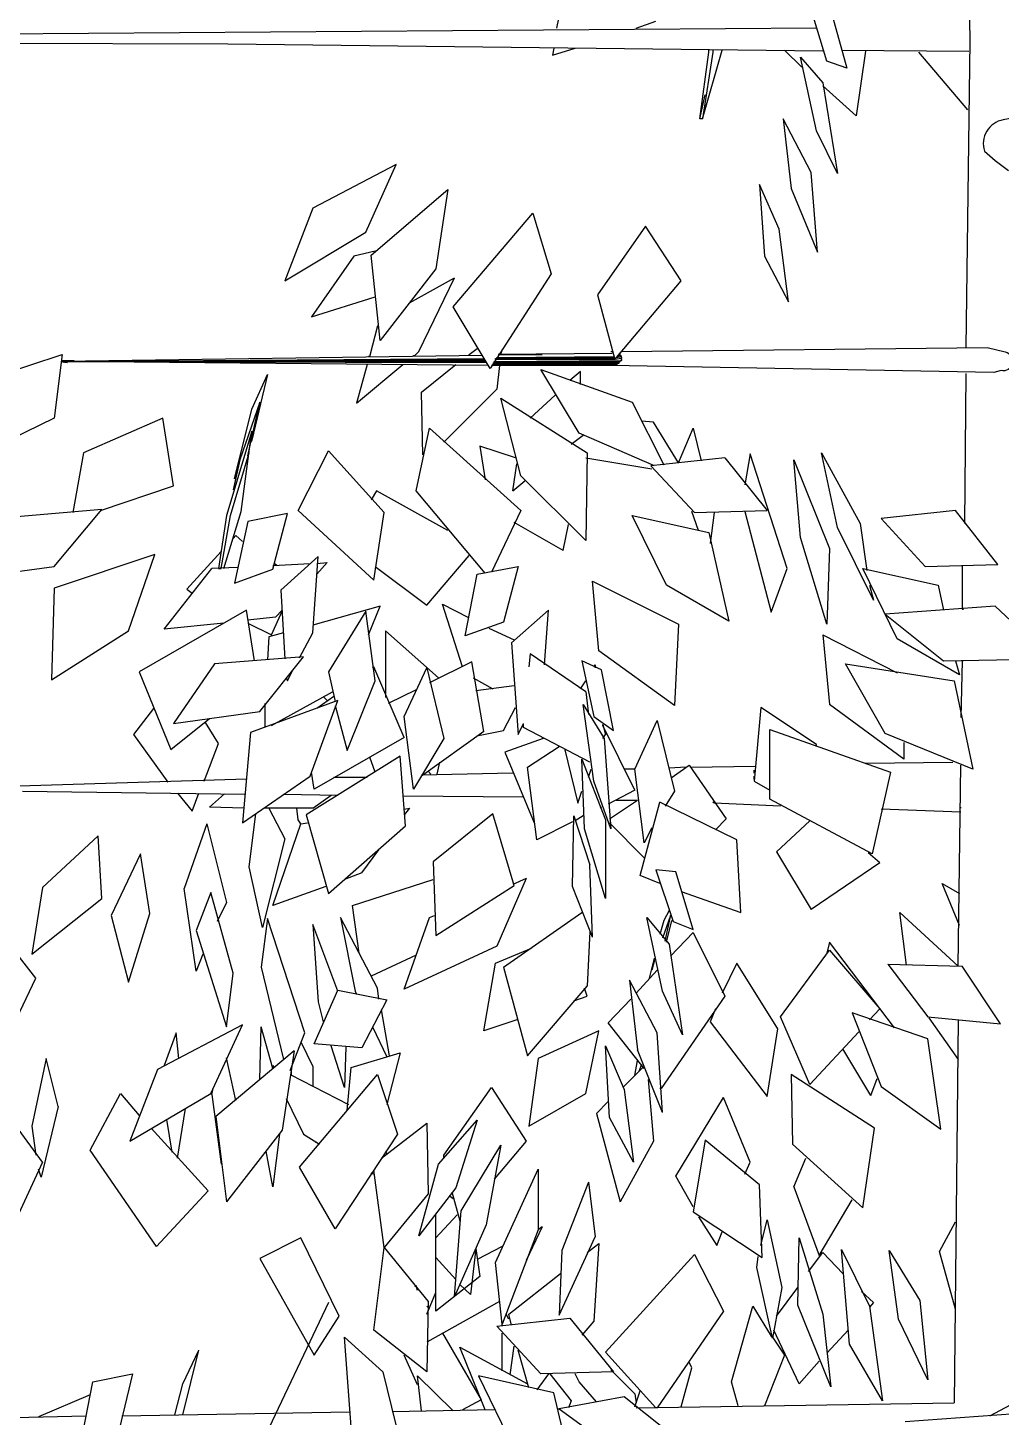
# Model space of a CAD drawing. Header units: millimetres. Extents: x 563079 to 571925, y 2063830 to 2067381.
# Drawn here: x 570924.218 to 570927.712, y 2066943.923 to 2066948.908 of the extents above; entities that cross this region are included whole.
import ezdxf

# ---------------------------------------------------------------- set-up
doc = ezdxf.new("R2010")
doc.units = ezdxf.units.MM
doc.header["$MEASUREMENT"] = 0
doc.linetypes.add('ACAD_ISO10W100', pattern=[18.5, 12, -3, 0.5, -3])
doc.layers.add('moi', color=7, linetype='Continuous')
doc.layers.add('SO', color=48, linetype='Continuous')

# ---------------------------------------------------------------- blocks, each defined once
blk = doc.blocks.new('fsdfasdfsdf')
at = {"color": 99, "linetype": 'ByBlock'}
for p, q in [((593183.78, 2069298.92), (593183.18, 2069339.06)), ((593001.82, 2069322.56), (592998.25, 2069304.72)), ((593119.55, 2069290), (593112.42, 2069313.19)), ((593121.34, 2069312.75), (593128.47, 2069286.88)), ((593033.93, 2069304.72), (593042.85, 2069307.84)), ((593114.8, 2069304.72), (592364.36, 2069299.37)), ((592850.78, 2069297.59), (592364.36, 2069299.37)), ((593117.77, 2069294.46), (592850.78, 2069297.59)), ((592997.06, 2069295.8), (592996.46, 2069292.68)), ((592996.46, 2069292.68), (593006.57, 2069295.8)), ((593062.47, 2069264.14), (593066.63, 2069294.02)), ((593063.66, 2069264.14), (593072.58, 2069294.91)), ((593068.42, 2069294.02), (593063.66, 2069264.14)), ((593066.63, 2069294.02), (593066.63, 2069295.36)), ((593068.42, 2069294.91), (593068.42, 2069294.02)), ((593100.53, 2069294.91), (593108.26, 2069287.33)), ((593126.1, 2069294.91), (593183.18, 2069294.46)), ((593136.8, 2069294.46), (593132.64, 2069265.47)), ((593160.58, 2069294.02), (593182.59, 2069268.15)), ((593181.99, 2069161.56), (593183.78, 2069298.92)), ((593107.66, 2069291.79), (593117.77, 2069280.19)), ((593114.8, 2069258.79), (593107.66, 2069291.79)), ((593128.47, 2069286.88), (593119.55, 2069290)), ((593062.47, 2069264.14), (593064.85, 2069274.84)), ((593117.77, 2069280.19), (593124.31, 2069239.61)), ((593132.64, 2069265.47), (593117.77, 2069278.85)), ((593063.66, 2069264.14), (593062.47, 2069264.14)), ((593099.93, 2069264.14), (593103.5, 2069232.92)), ((593112.42, 2069240.05), (593099.93, 2069264.14)), ((593124.31, 2069239.61), (593114.8, 2069258.79)), ((592926.3, 2069243.62), (592888.83, 2069224)), ((592912.62, 2069213.3), (592926.3, 2069243.62)), ((593115.39, 2069204.38), (593112.42, 2069240.05)), ((592915, 2069203.04), (592949.49, 2069232.47)), ((592949.49, 2069232.47), (592944.14, 2069196.79)), ((593089.23, 2069234.7), (593091.61, 2069202.59)), ((593098.15, 2069214.63), (593089.23, 2069234.7)), ((593103.5, 2069232.92), (593115.39, 2069204.38)), ((592888.83, 2069224), (592876.35, 2069191.44)), ((592951.87, 2069179.85), (592987.54, 2069221.77)), ((592987.54, 2069221.77), (592995.87, 2069194.56)), ((592876.35, 2069191.44), (592912.62, 2069213.3)), ((593038.09, 2069215.97), (593016.68, 2069185.2)), ((593054.14, 2069191.44), (593038.09, 2069215.97)), ((593102.31, 2069182.08), (593098.15, 2069214.63)), ((592907.27, 2069202.59), (592888.24, 2069175.39)), ((592916.78, 2069204.82), (592907.27, 2069202.59)), ((592919.16, 2069164.68), (592915, 2069203.04)), ((593091.61, 2069202.59), (593102.31, 2069182.08)), ((592944.14, 2069196.79), (592919.16, 2069164.68)), ((592995.87, 2069194.56), (592968.52, 2069152.2)), ((592932.24, 2069181.63), (592952.46, 2069192.78)), ((592936.41, 2069159.78), (592952.46, 2069192.78)), ((593024.41, 2069156.21), (593054.14, 2069191.44)), ((592888.24, 2069175.39), (592916.78, 2069184.31)), ((593016.68, 2069185.2), (593024.41, 2069156.21)), ((592968.52, 2069152.2), (592951.87, 2069179.85)), ((592917.97, 2069171.37), (592914.4, 2069157.99)), ((592721.74, 2069140.6), (592776.45, 2069158.44)), ((592776.45, 2069158.44), (592772.88, 2069129.9)), ((592964.95, 2069157.99), (592776.45, 2069155.32)), ((592777.04, 2069155.32), (592965.54, 2069156.66)), ((592914.4, 2069157.55), (592913.81, 2069157.55)), ((592914.4, 2069157.99), (592914.4, 2069157.55)), ((592934.03, 2069157.55), (592934.03, 2069157.99)), ((592934.03, 2069157.99), (592934.62, 2069157.99)), ((592934.62, 2069157.99), (592936.41, 2069159.78)), ((592959, 2069158.44), (592962.57, 2069161.12)), ((592959, 2069157.99), (592959, 2069158.44)), ((592959, 2069157.99), (592959, 2069157.99)), ((592965.54, 2069156.66), (592965.54, 2069156.21)), ((592970.89, 2069156.21), (592970.89, 2069156.66)), ((592970.89, 2069156.66), (593023.82, 2069156.66)), ((592971.49, 2069157.1), (593023.82, 2069157.55)), ((593023.82, 2069157.1), (592971.49, 2069156.66)), ((592971.49, 2069156.66), (592971.49, 2069157.1)), ((593023.22, 2069158.89), (592972.08, 2069158.44)), ((592972.08, 2069158.44), (592991.71, 2069158.44)), ((592973.87, 2069160.67), (592973.27, 2069158.89)), ((592973.27, 2069158.89), (592973.27, 2069158.44)), ((592973.27, 2069158.44), (592973.27, 2069158.44)), ((593020.84, 2069158.89), (593020.84, 2069158.89)), ((593022.63, 2069159.78), (593023.22, 2069159.78)), ((593023.22, 2069159.78), (593023.22, 2069159.78)), ((593023.82, 2069156.66), (593023.82, 2069157.1)), ((593027.39, 2069156.66), (593024.41, 2069156.21)), ((593025.01, 2069157.1), (593027.39, 2069157.55)), ((593026.79, 2069157.99), (593025.6, 2069157.55)), ((593026.2, 2069158.44), (593026.2, 2069157.99)), ((593026.2, 2069157.99), (593026.79, 2069157.99)), ((593026.79, 2069157.99), (593026.79, 2069159.33)), ((593027.39, 2069157.55), (593026.79, 2069157.99)), ((593027.39, 2069159.78), (593191.51, 2069161.56)), ((593027.39, 2069155.76), (593027.39, 2069157.55)), ((593027.39, 2069157.1), (593027.39, 2069156.66)), ((593027.39, 2069155.76), (593027.39, 2069156.66)), ((592776.45, 2069155.32), (592776.45, 2069155.76)), ((592776.45, 2069155.76), (592781.8, 2069155.76)), ((592776.45, 2069155.32), (592966.14, 2069155.32)), ((592777.04, 2069154.87), (592776.45, 2069155.32)), ((592776.45, 2069155.32), (592778.83, 2069154.87)), ((592777.64, 2069154.87), (592776.45, 2069155.32)), ((592965.54, 2069156.21), (592777.04, 2069155.32)), ((592966.14, 2069155.76), (592777.04, 2069155.32)), ((592777.04, 2069155.32), (592966.73, 2069154.87)), ((592967.33, 2069153.53), (592777.04, 2069155.32)), ((592777.04, 2069155.32), (592777.04, 2069154.87)), ((592778.83, 2069154.87), (592777.64, 2069154.87)), ((592913.21, 2069153.98), (592908.46, 2069136.59)), ((592908.46, 2069136.59), (592929.27, 2069153.98)), ((592937.6, 2069141.49), (592953.06, 2069153.98)), ((592966.14, 2069155.32), (592966.14, 2069155.76)), ((592969.11, 2069153.53), (592969.71, 2069153.98)), ((593023.82, 2069153.53), (592969.11, 2069153.53)), ((593026.2, 2069154.43), (592969.71, 2069154.43)), ((592969.71, 2069153.98), (593025.6, 2069153.98)), ((592970.3, 2069155.32), (593027.39, 2069155.76)), ((592970.3, 2069154.87), (592970.3, 2069155.32)), ((592970.3, 2069155.32), (593026.79, 2069155.32)), ((593026.2, 2069154.87), (592970.3, 2069154.87)), ((593023.82, 2069156.21), (592970.89, 2069156.21)), ((592972.68, 2069153.53), (592971.49, 2069142.83)), ((592991.11, 2069151.75), (593032.14, 2069137.03)), ((593008.36, 2069123.21), (592991.11, 2069151.75)), ((593008.95, 2069150.86), (593004.19, 2069146.84)), ((593008.95, 2069145.06), (593008.95, 2069150.86)), ((593194.48, 2069150.41), (593022.63, 2069153.53)), ((593024.41, 2069156.21), (593023.82, 2069156.21)), ((593027.39, 2069155.76), (593023.82, 2069153.53)), ((593026.2, 2069154.43), (593026.2, 2069154.87)), ((593026.2, 2069154.87), (593026.2, 2069154.43)), ((593027.39, 2069156.21), (593027.39, 2069155.76)), ((592861.48, 2069133.91), (592868.62, 2069149.52)), ((592868.62, 2069149.52), (592861.48, 2069120.09)), ((593181.4, 2069082.62), (593181.99, 2069149.97)), ((592938.19, 2069113.4), (592937.6, 2069141.49)), ((592971.49, 2069142.83), (592947.7, 2069119.19)), ((592973.27, 2069138.82), (593011.92, 2069114.29)), ((592982.19, 2069104.03), (592973.27, 2069138.82)), ((592997.65, 2069140.15), (592986.36, 2069129.9)), ((592853.75, 2069102.69), (592861.48, 2069133.91)), ((592865.05, 2069137.03), (592856.13, 2069111.17)), ((592859.7, 2069112.95), (592865.05, 2069137.03)), ((593032.14, 2069137.03), (593046.41, 2069108.94)), ((592772.88, 2069129.9), (592725.9, 2069107.15)), ((592821.64, 2069129.9), (592785.96, 2069114.29)), ((592826.4, 2069099.57), (592821.64, 2069129.9)), ((592935.22, 2069097.34), (592941.16, 2069125.44)), ((592941.16, 2069125.44), (592982.19, 2069088.42)), ((593041.66, 2069128.11), (593036.31, 2069128.56)), ((593052.96, 2069109.83), (593041.66, 2069128.11)), ((593052.96, 2069109.83), (593059.5, 2069125.44)), ((593059.5, 2069125.44), (593063.06, 2069110.72)), ((592861.48, 2069124.1), (592850.18, 2069086.19)), ((592856.72, 2069087.97), (592861.48, 2069124.1)), ((592861.48, 2069120.09), (592860.89, 2069119.19)), ((593004.79, 2069118.3), (593010.14, 2069122.32)), ((593042.25, 2069108.49), (593008.36, 2069123.21)), ((592785.96, 2069114.29), (592781.2, 2069087.53)), ((592851.97, 2069086.19), (592860.29, 2069114.29)), ((592882.29, 2069088.42), (592895.97, 2069115.18)), ((592895.97, 2069115.18), (592920.95, 2069087.53)), ((592979.81, 2069112.06), (592963.76, 2069117.41)), ((592963.76, 2069117.41), (592966.14, 2069102.25)), ((593011.92, 2069114.29), (593011.33, 2069075.04)), ((593085.07, 2069113.84), (593082.69, 2069100.02)), ((593101.72, 2069062.55), (593085.07, 2069113.84)), ((593124.31, 2069080.84), (593117.18, 2069114.29)), ((593117.18, 2069114.29), (593134.42, 2069082.62)), ((592856.13, 2069111.17), (592853.16, 2069097.79)), ((592978.63, 2069097.34), (592980.41, 2069109.38)), ((593011.33, 2069112.06), (593041.06, 2069107.15)), ((593073.77, 2069112.06), (593040.47, 2069108.49)), ((593060.09, 2069087.53), (593040.47, 2069108.49)), ((593073.77, 2069112.06), (593092.8, 2069088.42)), ((593107.66, 2069076.38), (593104.69, 2069111.17)), ((593104.69, 2069111.17), (593120.74, 2069071.47)), ((592853.75, 2069102.69), (592854.94, 2069105.81)), ((592978.63, 2069097.34), (592983.98, 2069101.8)), ((593011.33, 2069075.04), (592982.19, 2069104.03)), ((592793.69, 2069088.42), (592826.4, 2069099.57)), ((592917.38, 2069097.34), (592915, 2069093.33)), ((592949.49, 2069079.5), (592917.38, 2069097.34)), ((592966.14, 2069060.32), (592935.22, 2069097.34)), ((592794.29, 2069088.87), (592746.72, 2069084.85)), ((592772.88, 2069063.45), (592794.29, 2069088.87)), ((592848.99, 2069062.55), (592856.72, 2069087.97)), ((592916.19, 2069057.2), (592882.29, 2069088.42)), ((592982.19, 2069088.42), (592969.11, 2069060.77)), ((593061.87, 2069079.5), (593058.9, 2069087.97)), ((593060.09, 2069087.53), (593092.8, 2069088.42)), ((593082.69, 2069087.97), (593094.58, 2069042.93)), ((593177.23, 2069088.42), (593143.93, 2069084.85)), ((593196.26, 2069064.34), (593177.23, 2069088.42)), ((592850.18, 2069086.19), (592846.62, 2069062.55)), ((592847.8, 2069062.55), (592851.97, 2069086.19)), ((592859.7, 2069083.52), (592853.75, 2069055.86)), ((592877.54, 2069087.08), (592859.7, 2069083.52)), ((592871, 2069062.11), (592877.54, 2069087.08)), ((592916.19, 2069057.2), (592920.95, 2069087.53)), ((593001.22, 2069070.58), (592979.22, 2069083.07)), ((593001.22, 2069070.58), (593003.6, 2069082.18)), ((593047.6, 2069054.97), (593032.14, 2069086.19)), ((593032.14, 2069086.19), (593066.63, 2069078.61)), ((593069.01, 2069087.53), (593067.23, 2069073.7)), ((593134.42, 2069082.62), (593137.39, 2069061.66)), ((593163.56, 2069063.45), (593143.93, 2069084.85)), ((592854.35, 2069077.27), (592853.16, 2069075.93)), ((592857.32, 2069074.6), (592854.35, 2069077.27)), ((593066.63, 2069078.61), (593075.55, 2069038.92)), ((593119.55, 2069037.58), (593107.66, 2069076.38)), ((593140.37, 2069048.28), (593124.31, 2069080.84)), ((592847.8, 2069070.14), (592832.34, 2069053.19)), ((593120.74, 2069071.47), (593119.55, 2069037.58)), ((592727.09, 2069057.2), (592772.88, 2069063.45)), ((592818.07, 2069068.8), (592772.88, 2069053.63)), ((592806.18, 2069034.46), (592818.07, 2069068.8)), ((592854.94, 2069063), (592843.64, 2069062.55)), ((592871, 2069063.89), (592887.65, 2069064.78)), ((592872.78, 2069063.89), (592871.59, 2069064.78)), ((592891.21, 2069067.91), (592874.56, 2069052.74)), ((592888.83, 2069033.57), (592891.21, 2069067.91)), ((592890.62, 2069064.78), (592895.38, 2069065.23)), ((592895.38, 2069065.23), (592890.62, 2069059.88)), ((592916.78, 2069063.45), (592939.97, 2069046.05)), ((592939.97, 2069046.05), (592959, 2069068.35)), ((592962.57, 2069059.88), (592981, 2069063.45)), ((592981, 2069063.45), (592974.46, 2069038.47)), ((593163.56, 2069063.45), (593196.26, 2069064.34)), ((593180.21, 2069063.89), (593180.21, 2069044.27)), ((592822.24, 2069035.35), (592843.64, 2069062.55)), ((592846.62, 2069062.55), (592847.8, 2069062.55)), ((592853.75, 2069055.86), (592871, 2069062.11)), ((592957.22, 2069032.23), (592962.57, 2069059.88)), ((593014.3, 2069056.76), (593052.96, 2069037.58)), ((593017.28, 2069025.54), (593014.3, 2069056.76)), ((593094.58, 2069042.93), (593101.72, 2069062.55)), ((593135.61, 2069062.55), (593169.5, 2069054.97)), ((593151.07, 2069030.89), (593135.61, 2069062.55)), ((592772.88, 2069053.63), (592771.69, 2069012.6)), ((592832.34, 2069053.19), (592834.72, 2069051.4)), ((592874.56, 2069052.74), (592876.35, 2069021.97)), ((593075.55, 2069038.92), (593047.6, 2069054.97)), ((593138.58, 2069054.97), (593140.37, 2069048.28)), ((593169.5, 2069054.97), (593171.88, 2069043.82)), ((592919.16, 2069045.61), (592888.83, 2069037.13)), ((592913.81, 2069032.67), (592919.16, 2069045.61)), ((592956.03, 2069018.4), (592947.11, 2069046.5)), ((592947.11, 2069046.5), (592958.41, 2069040.7)), ((593195.07, 2069045.61), (593145.72, 2069042.04)), ((593180.21, 2069044.27), (593180.8, 2069044.27)), ((593220.05, 2069021.97), (593195.07, 2069045.61)), ((592859.1, 2069043.82), (592810.94, 2069016.17)), ((592848.99, 2069038.03), (592822.24, 2069035.35)), ((592862.67, 2069021.08), (592859.1, 2069043.82)), ((592872.18, 2069040.7), (592859.7, 2069039.36)), ((592859.7, 2069038.03), (592870.4, 2069032.67)), ((592870.4, 2069032.67), (592875.16, 2069043.38)), ((592872.18, 2069040.7), (592875.16, 2069043.82)), ((592912.62, 2069043.38), (592895.97, 2069016.17)), ((592916.78, 2069012.16), (592912.62, 2069043.38)), ((592974.46, 2069038.47), (592957.22, 2069032.23)), ((592994.68, 2069043.82), (592978.03, 2069029.11)), ((592992.9, 2069019.29), (592994.68, 2069043.82)), ((593145.72, 2069042.04), (593171.88, 2069021.08)), ((592771.69, 2069012.6), (592806.18, 2069034.46)), ((592869.21, 2069031.78), (592868.62, 2069021.52)), ((592875.75, 2069033.57), (592869.21, 2069031.78)), ((592882.89, 2069022.42), (592888.83, 2069033.57)), ((592945.33, 2069013.5), (592921.54, 2069034.46)), ((592921.54, 2069034.46), (592921.54, 2069004.58)), ((592967.92, 2069035.8), (592979.22, 2069030.44)), ((593052.96, 2069037.58), (593051.17, 2069001.01)), ((593117.77, 2069032.67), (593151.07, 2069015.73)), ((593117.77, 2069032.67), (593120.74, 2069001.45)), ((592978.03, 2069029.11), (592981, 2068988.08)), ((593051.17, 2069001.01), (593017.28, 2069025.54)), ((593179.02, 2069014.83), (593151.07, 2069030.89)), ((592844.83, 2069019.74), (592826.4, 2068992.98)), ((592884.67, 2069022.86), (592844.83, 2069019.74)), ((592865.05, 2068998.33), (592884.67, 2069022.86)), ((592960.19, 2069020.63), (592941.16, 2069011.27)), ((592965.54, 2068989.41), (592960.19, 2069020.63)), ((592986.36, 2069024.2), (592985.76, 2069018.4)), ((593011.33, 2069007.25), (592986.36, 2069024.2)), ((593018.47, 2069017.06), (593009.55, 2069021.08)), ((593009.55, 2069021.08), (593014.9, 2068996.1)), ((593014.9, 2069018.4), (593015.49, 2069019.29)), ((593015.49, 2069019.29), (593015.49, 2069017.96)), ((593145.72, 2068988.52), (593127.88, 2069019.74)), ((593127.88, 2069019.74), (593176.64, 2069012.16)), ((593171.88, 2069021.08), (593220.05, 2069021.97)), ((593177.23, 2069021.08), (593179.02, 2069014.83)), ((593180.21, 2069021.08), (593179.61, 2068995.66)), ((593180.8, 2069021.08), (593180.21, 2069021.08)), ((592810.94, 2069016.17), (592825.21, 2068981.39)), ((592876.94, 2069013.5), (592877.54, 2069012.16)), ((592877.54, 2069012.16), (592879.92, 2069017.06)), ((592895.97, 2069016.17), (592898.94, 2069002.79)), ((592916.19, 2069018.4), (592915.59, 2069017.96)), ((592929.86, 2068986.74), (592916.19, 2069018.4)), ((592929.86, 2068996.1), (592939.97, 2069017.96)), ((592939.97, 2069017.96), (592947.7, 2068986.29)), ((592960.79, 2069013.5), (592969.71, 2069008.59)), ((593023.82, 2068989.86), (593018.47, 2069017.06)), ((592870.4, 2068992.09), (592897.75, 2069007.25)), ((592904.3, 2068980.94), (592916.78, 2069012.16)), ((592935.22, 2069008.14), (592922.73, 2069001.9)), ((592979.22, 2069009.93), (592961.98, 2069007.7)), ((593008.95, 2069008.59), (593011.33, 2069012.16)), ((593011.33, 2069007.25), (593012.52, 2068997)), ((593176.64, 2069012.16), (593184.97, 2068972.47)), ((592900.13, 2069003.24), (592860.89, 2068988.97)), ((592867.43, 2068991.2), (592867.43, 2069001.9)), ((592887.65, 2068969.34), (592900.13, 2069003.24)), ((592898.35, 2069005.02), (592890.62, 2068999.67)), ((592893.59, 2069005.02), (592895.38, 2069003.24)), ((592898.94, 2069001.01), (592904.3, 2068980.94)), ((593014.9, 2068967.11), (593010.14, 2069001.45)), ((593010.14, 2069001.45), (593019.66, 2068986.29)), ((593154.04, 2068976.93), (593120.74, 2069001.45)), ((592808.56, 2068988.08), (592817.48, 2068999.67)), ((592825.21, 2068981.39), (592842.45, 2068995.21)), ((592826.4, 2068992.98), (592865.05, 2068998.33)), ((592934.03, 2068963.55), (592929.86, 2068996.1)), ((592974.46, 2068989.86), (592979.81, 2069000.12)), ((593014.9, 2068996.1), (593023.82, 2068989.86)), ((593089.82, 2069000.12), (593086.85, 2068967.11)), ((593114.8, 2068983.62), (593089.82, 2069000.12)), ((592846.62, 2068984.06), (592840.67, 2068993.43)), ((592860.89, 2068988.97), (592857.32, 2068948.38)), ((592965.54, 2068989.41), (592937.6, 2068969.34)), ((592963.16, 2068987.63), (592974.46, 2068989.86)), ((592981, 2068988.08), (592983.38, 2068992.98)), ((592983.38, 2068991.2), (592983.38, 2068992.98)), ((593013.11, 2068975.59), (592983.38, 2068991.2)), ((593019.06, 2068992.09), (593019.06, 2068992.54)), ((593019.06, 2068992.54), (593020.25, 2068988.08)), ((593033.33, 2068963.1), (593019.06, 2068992.09)), ((593033.33, 2068972.47), (593043.44, 2068994.32)), ((593043.44, 2068994.32), (593051.17, 2068962.65)), ((593093.99, 2068959.09), (593093.99, 2068990.31)), ((593093.99, 2068990.31), (593148.1, 2068971.13)), ((593184.97, 2068972.47), (593145.72, 2068988.52)), ((592824.02, 2068966.67), (592808.56, 2068988.08)), ((592840.07, 2068967.11), (592846.62, 2068984.06)), ((592929.86, 2068986.74), (592889.43, 2068963.55)), ((592947.7, 2068986.29), (592934.03, 2068963.55)), ((592992.3, 2068986.29), (592975.06, 2068980.05)), ((592985.17, 2068973.36), (592999.44, 2068982.72)), ((593019.06, 2068986.29), (593020.25, 2068988.08)), ((593019.66, 2068986.29), (593022.63, 2068945.71)), ((593114.8, 2068982.72), (593114.8, 2068983.62)), ((593154.04, 2068984.51), (593154.04, 2068976.93)), ((592928.08, 2068978.26), (592885.86, 2068951.95)), ((592916.78, 2068971.13), (592914.4, 2068977.82)), ((592930.46, 2068947.05), (592928.08, 2068978.26)), ((592975.06, 2068980.05), (592988.14, 2068948.38)), ((593001.82, 2068981.83), (593007.76, 2068957.3)), ((593010.74, 2068945.71), (593009.55, 2068976.93)), ((593009.55, 2068976.93), (593020.25, 2068949.72)), ((592889.43, 2068963.55), (592888.31, 2068971.13)), ((592978.63, 2068970.68), (592937.6, 2068969.79)), ((592940.57, 2068971.57), (592941.76, 2068970.24)), ((592944.73, 2068970.24), (592945.92, 2068975.59)), ((592989.33, 2068940.8), (592985.17, 2068973.36)), ((593012.52, 2068968.9), (593013.71, 2068972.47)), ((593033.33, 2068972.47), (593028.57, 2068972.47)), ((593037.49, 2068939.46), (593033.33, 2068972.47)), ((593056.48, 2068973.39), (593048.66, 2068972.94)), ((593049.7, 2068968.67), (593057.71, 2068974.25)), ((593057.71, 2068974.25), (593074.36, 2068950.17)), ((593058.32, 2068973.37), (593087.44, 2068973.8)), ((593086.85, 2068970.68), (593086.85, 2068972.02)), ((593136.74, 2068975.15), (593176.05, 2068975.59)), ((593148.1, 2068971.13), (593139.77, 2068934.56)), ((593178.42, 2068884.16), (593179.61, 2068974.25)), ((592859.05, 2068968.02), (592725.9, 2068963.99)), ((592857.32, 2068948.38), (592887.65, 2068969.34)), ((592898.35, 2068968.9), (592913.21, 2068968.9)), ((593022.63, 2068945.71), (593014.9, 2068967.11)), ((593086.85, 2068968.01), (593086.85, 2068969.34)), ((593086.85, 2068967.11), (593093.99, 2068963.1)), ((592758.61, 2068962.65), (592858.46, 2068961.31)), ((592828.18, 2068961.76), (592834.72, 2068953.74)), ((592834.72, 2068953.74), (592837.7, 2068961.76)), ((592849.21, 2068961.43), (592842.45, 2068955.52)), ((592875.75, 2068961.32), (592900.13, 2068960.87)), ((592888.83, 2068955.07), (592897.16, 2068960.87)), ((592983.38, 2068959.98), (592929.27, 2068960.42)), ((593007.76, 2068957.3), (593009.55, 2068962.65)), ((593033.33, 2068963.1), (593021.44, 2068956.86)), ((593022.03, 2068950.17), (593034.52, 2068958.64)), ((593025.01, 2068958.64), (593034.52, 2068958.64)), ((593035.71, 2068924.75), (593044.63, 2068957.75)), ((593079.12, 2068940.8), (593044.63, 2068957.75)), ((593051.17, 2068962.65), (593047.01, 2068955.96)), ((593069.01, 2068957.3), (593068.42, 2068957.75)), ((593098.74, 2068955.96), (593069.01, 2068957.3)), ((593093.99, 2068959.53), (593093.99, 2068960.87)), ((593139.77, 2068934.56), (593093.99, 2068959.09)), ((592857.91, 2068955.07), (592842.45, 2068955.52)), ((592860.29, 2068928.76), (592863.27, 2068952.4)), ((592888.83, 2068955.07), (592866.83, 2068955.07)), ((592869.21, 2068955.07), (592876.35, 2068941.25)), ((592882.29, 2068949.72), (592881.7, 2068955.07)), ((592885.86, 2068951.95), (592895.97, 2068916.72)), ((592929.86, 2068954.63), (592932.24, 2068955.07)), ((592932.24, 2068955.07), (592929.86, 2068951.95)), ((592969.71, 2068952.4), (592942.95, 2068930.99)), ((592979.22, 2068920.29), (592969.71, 2068952.4)), ((593005.38, 2068919.84), (593005.98, 2068951.51)), ((593005.98, 2068951.51), (593013.11, 2068929.65)), ((593010.14, 2068951.51), (593006.57, 2068949.28)), ((593018.47, 2068955.52), (593017.87, 2068955.07)), ((593179.61, 2068953.29), (593143.93, 2068954.63)), ((593179.61, 2068955.07), (593179.61, 2068955.52)), ((592841.26, 2068947.94), (592831.15, 2068918.95)), ((592841.26, 2068947.94), (592850.18, 2068912.7)), ((592871, 2068911.37), (592883.48, 2068947.94)), ((592883.48, 2068947.94), (592882.29, 2068949.72)), ((592883.48, 2068947.94), (592886.46, 2068948.38)), ((592895.97, 2068916.72), (592930.46, 2068947.05)), ((593005.38, 2068948.83), (592989.33, 2068940.8)), ((593020.25, 2068914.49), (593010.74, 2068945.71)), ((593020.25, 2068949.72), (593020.25, 2068914.49)), ((593037.49, 2068932.77), (593022.03, 2068948.38)), ((593041.06, 2068946.15), (593037.49, 2068939.46)), ((593074.36, 2068950.17), (593069.6, 2068945.26)), ((593096.96, 2068935.45), (593111.82, 2068949.28)), ((592792.5, 2068942.59), (592767.53, 2068919.39)), ((592794.29, 2068914.49), (592792.5, 2068942.59)), ((592876.35, 2068941.25), (592866.24, 2068901.56)), ((593080.9, 2068908.25), (593079.12, 2068940.8)), ((592811.53, 2068934.56), (592798.45, 2068906.91)), ((592815.69, 2068907.8), (592811.53, 2068934.56)), ((592910.84, 2068926.08), (592918.57, 2068936.34)), ((593096.96, 2068935.45), (593112.42, 2068909.58)), ((593143.34, 2068930.54), (593137.99, 2068935)), ((592866.24, 2068901.56), (592860.29, 2068928.76)), ((592910.84, 2068926.08), (592903.11, 2068922.96)), ((592942.95, 2068930.99), (592944.14, 2068897.99)), ((593014.3, 2068897.1), (593013.11, 2068929.65)), ((593051.77, 2068926.53), (593042.85, 2068927.42)), ((593042.85, 2068927.42), (593050.58, 2068904.23)), ((593059.5, 2068900.66), (593051.77, 2068926.53)), ((593143.34, 2068930.54), (593112.42, 2068909.58)), ((592894.78, 2068919.84), (592871, 2068911.37)), ((592906.67, 2068911.37), (592942.95, 2068922.96)), ((592944.14, 2068897.99), (592979.22, 2068920.29)), ((592984.57, 2068923.41), (592971.49, 2068893.08)), ((592984.57, 2068923.41), (592978.63, 2068920.73)), ((593014.3, 2068897.1), (593005.38, 2068919.84)), ((593044.63, 2068921.18), (593035.71, 2068924.75)), ((593179.02, 2068902.45), (593171.29, 2068921.18)), ((593171.29, 2068921.18), (593179.02, 2068916.72)), ((592767.53, 2068919.39), (592762.77, 2068889.51)), ((592762.77, 2068889.51), (592794.29, 2068914.49)), ((592836.51, 2068881.93), (592831.15, 2068918.95)), ((592843.05, 2068917.16), (592836.51, 2068900.22)), ((592853.16, 2068881.04), (592843.05, 2068917.16)), ((593054.14, 2068917.61), (593080.9, 2068908.25)), ((592806.18, 2068877.03), (592815.69, 2068907.8)), ((592850.18, 2068912.7), (592846.02, 2068904.23)), ((592909.65, 2068889.96), (592906.67, 2068911.37)), ((592974.46, 2068883.72), (593009.55, 2068908.25)), ((593048.79, 2068909.14), (593046.41, 2068904.68)), ((593155.23, 2068884.61), (593152.26, 2068908.25)), ((593152.26, 2068908.25), (593178.42, 2068884.16)), ((592764.55, 2068878.81), (592746.12, 2068902.45)), ((592798.45, 2068906.91), (592806.18, 2068877.03)), ((592868.62, 2068905.57), (592865.64, 2068883.72)), ((592885.27, 2068854.28), (592868.62, 2068905.57)), ((592900.13, 2068873.01), (592888.83, 2068902.89)), ((592888.83, 2068902.89), (592891.21, 2068868.11)), ((592917.97, 2068874.35), (592901.32, 2068906.02)), ((592901.32, 2068906.02), (592907.86, 2068873.01)), ((592929.86, 2068873.9), (592941.16, 2068906.02)), ((592941.16, 2068906.02), (592943.54, 2068906.91)), ((593045.82, 2068873.01), (593038.68, 2068906.02)), ((593038.68, 2068906.02), (593048.79, 2068893.97)), ((593046.41, 2068904.68), (593044.63, 2068898.43)), ((593049.39, 2068906.91), (593045.82, 2068896.65)), ((593047.01, 2068895.31), (593049.39, 2068906.46)), ((593047.6, 2068894.87), (593049.98, 2068904.68)), ((593049.39, 2068906.46), (593049.39, 2068906.91)), ((593050.58, 2068904.23), (593059.5, 2068900.66)), ((592836.51, 2068900.22), (592850.18, 2068856.96)), ((593013.11, 2068899.77), (593011.92, 2068875.24)), ((593049.39, 2068888.62), (593059.5, 2068899.33)), ((593059.5, 2068899.33), (593073.77, 2068870.78)), ((593120.74, 2068894.87), (593119.55, 2068889.96)), ((593149.88, 2068856.51), (593120.74, 2068894.87)), ((592839.48, 2068889.51), (592836.51, 2068881.93)), ((592935.22, 2068889.07), (592915, 2068879.7)), ((592971.49, 2068893.08), (592929.86, 2068873.9)), ((592970.89, 2068885.5), (592986.95, 2068892.19)), ((593048.79, 2068893.97), (593054.74, 2068853.39)), ((593098.74, 2068861.42), (593120.74, 2068891.3)), ((593120.74, 2068891.3), (593143.34, 2068864.99)), ((592865.64, 2068883.72), (592875.75, 2068842.24)), ((592965.54, 2068855.17), (592970.89, 2068885.5)), ((592974.46, 2068883.72), (592985.17, 2068844.02)), ((593033.93, 2068872.12), (593043.44, 2068882.38)), ((593039.87, 2068878.81), (593042.25, 2068887.73)), ((593042.25, 2068886.84), (593041.06, 2068882.38)), ((593042.25, 2068887.73), (593042.25, 2068886.84)), ((593079.12, 2068885.5), (593072.58, 2068872.12)), ((593097.55, 2068856.07), (593079.12, 2068885.5)), ((593146.91, 2068885.05), (593180.21, 2068884.16)), ((593146.91, 2068885.05), (593164.75, 2068861.42)), ((593197.45, 2068858.3), (593180.21, 2068884.16)), ((592746.72, 2068841.35), (592764.55, 2068878.81)), ((592850.18, 2068856.96), (592853.16, 2068881.04)), ((593043.44, 2068854.28), (593030.95, 2068877.92)), ((593030.95, 2068877.92), (593034.52, 2068846.7)), ((592889.43, 2068849.38), (592900.13, 2068873.46)), ((592900.13, 2068873.46), (592922.13, 2068869)), ((592907.86, 2068873.01), (592908.46, 2068871.67)), ((592918.57, 2068869.44), (592917.97, 2068874.35)), ((592985.17, 2068844.02), (593011.92, 2068875.24)), ((593005.98, 2068868.55), (593011.92, 2068870.78)), ((593011.92, 2068870.78), (593010.74, 2068874.35)), ((593073.77, 2068870.78), (593045.22, 2068829.31)), ((593054.74, 2068853.39), (593045.82, 2068873.01)), ((592891.21, 2068868.11), (592893.59, 2068859.19)), ((592922.13, 2068869), (592910.84, 2068847.59)), ((592923.32, 2068844.02), (592919.76, 2068864.54)), ((593021.44, 2068858.74), (593031.55, 2068869.44)), ((593069.6, 2068864.99), (593067.23, 2068859.19)), ((593138.58, 2068860.08), (593143.34, 2068864.99)), ((592857.32, 2068857.85), (592819.26, 2068837.78)), ((592843.05, 2068827.08), (592857.32, 2068857.85)), ((592980.41, 2068860.08), (592965.54, 2068855.17)), ((593037.49, 2068838.23), (593021.44, 2068858.74)), ((593067.23, 2068859.19), (593092.8, 2068825.74)), ((593111.82, 2068831.09), (593098.74, 2068861.42)), ((593164.75, 2068851.61), (593130.85, 2068863.2)), ((593130.85, 2068863.2), (593143.93, 2068830.2)), ((593164.75, 2068861.42), (593197.45, 2068858.3)), ((593165.34, 2068860.97), (593178.42, 2068842.24)), ((593178.42, 2068860.08), (593176.64, 2068688.32)), ((592827.59, 2068854.28), (592822.24, 2068839.56)), ((592828.78, 2068842.69), (592827.59, 2068854.28)), ((592865.05, 2068833.32), (592865.64, 2068856.96)), ((592871, 2068838.23), (592865.64, 2068856.96)), ((592878.73, 2068837.33), (592885.27, 2068854.28)), ((592915.59, 2068856.96), (592922.13, 2068843.58)), ((593017.28, 2068855.17), (592989.92, 2068842.69)), ((593011.33, 2068827.08), (593017.28, 2068855.17)), ((593045.82, 2068818.6), (593043.44, 2068854.28)), ((593092.8, 2068825.74), (593097.55, 2068856.07)), ((593133.83, 2068854.73), (593111.82, 2068831.09)), ((593170.69, 2068811.02), (593164.75, 2068851.61)), ((592880.51, 2068846.25), (592845.43, 2068816.82)), ((592880.51, 2068846.25), (592875.16, 2068810.58)), ((592883.48, 2068850.27), (592888.83, 2068839.12)), ((592910.84, 2068847.59), (592889.43, 2068849.38)), ((592903.11, 2068829.75), (592897.16, 2068848.48)), ((592903.7, 2068848.04), (592903.11, 2068829.75)), ((592906.08, 2068838.67), (592928.08, 2068845.36)), ((592928.08, 2068845.36), (592922.13, 2068822.17)), ((593022.03, 2068816.37), (593020.25, 2068848.48)), ((593020.25, 2068848.48), (593028.57, 2068828.86)), ((593045.82, 2068818.6), (593034.52, 2068846.7)), ((593139.18, 2068826.18), (593126.69, 2068847.15)), ((592769.31, 2068842.69), (592762.77, 2068812.36)), ((592774.66, 2068821.28), (592769.31, 2068842.69)), ((592854.35, 2068823.96), (592850.18, 2068843.13)), ((592871, 2068839.56), (592871.59, 2068838.67)), ((592871, 2068838.23), (592871, 2068839.56)), ((592871.59, 2068838.67), (592871, 2068838.23)), ((592888.83, 2068839.12), (592888.83, 2068830.2)), ((592904.3, 2068819.5), (592906.08, 2068838.67)), ((592989.92, 2068842.69), (592985.76, 2068812.36)), ((593027.98, 2068829.75), (593036.9, 2068838.67)), ((593033.33, 2068835.1), (593034.52, 2068841.79)), ((593033.93, 2068843.13), (593033.93, 2068843.13)), ((593036.31, 2068840.01), (593035.12, 2068836.89)), ((592819.26, 2068837.78), (592806.77, 2068805.67)), ((592878.73, 2068835.55), (592904.89, 2068822.17)), ((592879.32, 2068835.1), (592879.32, 2068838.23)), ((592882.89, 2068794.07), (592917.97, 2068835.55)), ((592917.97, 2068835.55), (592926.89, 2068808.79)), ((593039.28, 2068833.32), (593041.66, 2068805.67)), ((593140.96, 2068811.47), (593103.5, 2068835.55)), ((593103.5, 2068835.55), (593104.09, 2068804.33)), ((593139.18, 2068826.18), (593142.15, 2068833.77)), ((592767.53, 2068796.3), (592744.34, 2068827.97)), ((592788.94, 2068801.66), (592802.61, 2068827.08)), ((592802.61, 2068827.08), (592810.94, 2068817.27)), ((592806.77, 2068805.67), (592843.05, 2068827.08)), ((592843.64, 2068826.63), (592844.24, 2068829.31)), ((592843.64, 2068826.63), (592847.8, 2068795.41)), ((592947.7, 2068799.43), (592969.11, 2068829.75)), ((592969.11, 2068829.75), (592984.57, 2068805.67)), ((592985.76, 2068812.36), (593011.33, 2068827.08)), ((593028.57, 2068828.86), (593032.74, 2068796.3)), ((593045.22, 2068829.31), (593044.63, 2068829.31)), ((593143.93, 2068830.2), (593170.69, 2068811.02)), ((592774.66, 2068821.28), (592766.93, 2068789.61)), ((592828.18, 2068798.09), (592831.75, 2068820.39)), ((592876.94, 2068824.85), (592884.67, 2068808.79)), ((593016.09, 2068818.16), (593021.44, 2068823.51)), ((593051.77, 2068790.06), (593073.17, 2068825.29)), ((593085.07, 2068796.3), (593073.17, 2068825.29)), ((592825.8, 2068800.76), (592823.42, 2068815.48)), ((592845.43, 2068816.82), (592850.18, 2068778.47)), ((592919.76, 2068798.09), (592939.97, 2068813.7)), ((592939.97, 2068813.7), (592940.57, 2068782.03)), ((592945.33, 2068795.41), (592962.57, 2068815.04)), ((592962.57, 2068815.04), (592953.06, 2068784.71)), ((593016.09, 2068818.16), (593026.79, 2068778.47)), ((593032.74, 2068796.3), (593022.03, 2068816.37)), ((592762.77, 2068812.36), (592764.55, 2068799.43)), ((592816.29, 2068811.47), (592841.86, 2068783.37)), ((592875.16, 2068810.58), (592850.18, 2068778.47)), ((592873.97, 2068808.79), (592871, 2068785.15)), ((592884.67, 2068808.79), (592891.81, 2068804.33)), ((592926.89, 2068808.79), (592898.94, 2068766.42)), ((593135.61, 2068775.79), (593140.96, 2068811.47)), ((592818.67, 2068758.4), (592788.94, 2068801.66)), ((592890.02, 2068805.22), (592890.62, 2068805.22)), ((592955.43, 2068774.45), (592973.27, 2068803.89)), ((592973.27, 2068803.89), (592966.73, 2068768.21)), ((592984.57, 2068805.67), (592970.3, 2068788.72)), ((593041.66, 2068805.67), (593026.79, 2068778.47)), ((593064.85, 2068806.12), (593059.5, 2068774.01)), ((593089.23, 2068786.05), (593064.85, 2068806.12)), ((593104.09, 2068804.33), (593135.61, 2068775.79)), ((592767.53, 2068796.3), (592755.04, 2068769.1)), ((592871, 2068785.15), (592868.02, 2068801.21)), ((592921.54, 2068801.21), (592922.13, 2068799.87)), ((592936.41, 2068763.3), (592945.33, 2068795.41)), ((592947.7, 2068798.09), (592947.7, 2068799.43)), ((593082.69, 2068790.95), (593085.07, 2068796.3)), ((593104.69, 2068785.15), (593110.04, 2068798.09)), ((592766.93, 2068789.61), (592765.74, 2068793.18)), ((592898.94, 2068766.42), (592882.89, 2068794.07)), ((592916.19, 2068790.95), (592915, 2068791.4)), ((592920.95, 2068757.95), (592916.19, 2068792.74)), ((592970.89, 2068751.26), (592989.92, 2068793.18)), ((592989.92, 2068793.18), (592989.92, 2068765.98)), ((593059.5, 2068776.24), (593051.77, 2068790.06)), ((592841.86, 2068783.37), (592818.67, 2068758.4)), ((592953.06, 2068784.71), (592936.41, 2068763.3)), ((592951.27, 2068782.92), (592954.84, 2068769.99)), ((593012.52, 2068787.38), (593000.63, 2068756.61)), ((593012.52, 2068787.38), (593015.49, 2068762.86)), ((593090.42, 2068753.49), (593089.23, 2068786.05)), ((593104.69, 2068785.15), (593115.99, 2068754.38)), ((592940.57, 2068782.03), (592920.95, 2068757.95)), ((592951.87, 2068779.8), (592950.08, 2068781.14)), ((593115.99, 2068754.38), (593130.85, 2068779.36)), ((592944.14, 2068729.41), (592944.14, 2068773.11)), ((592953.65, 2068772.67), (592944.14, 2068762.41)), ((592952.46, 2068736.1), (592955.43, 2068774.45)), ((593059.5, 2068774.01), (593090.42, 2068753.49)), ((593061.87, 2068771.78), (593070.2, 2068758.84)), ((593089.82, 2068758.84), (593092.8, 2068770.44)), ((593092.8, 2068770.44), (593099.34, 2068740.11)), ((592966.73, 2068768.21), (592952.46, 2068736.1)), ((592954.84, 2068769.99), (592954.84, 2068769.99)), ((592989.92, 2068765.98), (592973.87, 2068723.61)), ((592991.71, 2068767.32), (592984.57, 2068752.15)), ((592991.71, 2068767.32), (592989.92, 2068765.98)), ((593070.2, 2068758.84), (593072.58, 2068765.09)), ((593170.1, 2068756.17), (593177.23, 2068769.55)), ((592883.48, 2068762.41), (592865.05, 2068753.04)), ((592900.73, 2068727.18), (592883.48, 2068762.41)), ((592916.19, 2068720.93), (592920.95, 2068757.95)), ((592920.95, 2068757.95), (592940.57, 2068733.87)), ((592973.87, 2068758.4), (592962.57, 2068752.6)), ((592999.44, 2068727.62), (593015.49, 2068762.86)), ((593011.92, 2068755.72), (593017.28, 2068759.73)), ((593017.28, 2068759.73), (593014.9, 2068724.95)), ((593106.47, 2068732.08), (593107.07, 2068762.41)), ((593107.07, 2068762.41), (593117.77, 2068728.07)), ((592865.05, 2068753.04), (592889.43, 2068709.78)), ((592944.14, 2068753.49), (592953.06, 2068743.68)), ((592961.98, 2068757.5), (592959.6, 2068736.99)), ((592961.98, 2068757.5), (592963.76, 2068745.02)), ((593000.63, 2068756.61), (592999.44, 2068727.62)), ((593020.25, 2068711.12), (593060.09, 2068754.83)), ((593060.09, 2068754.83), (593073.17, 2068729.41)), ((593088.04, 2068749.03), (593088.63, 2068753.94)), ((593111.23, 2068747.25), (593117.77, 2068755.72)), ((593126.69, 2068746.35), (593117.77, 2068755.72)), ((593126.1, 2068757.06), (593138.58, 2068731.64)), ((593129.66, 2068714.69), (593126.1, 2068757.06)), ((593147.5, 2068756.61), (593161.18, 2068734.31)), ((593151.67, 2068725.84), (593147.5, 2068756.61)), ((593177.23, 2068730.3), (593170.1, 2068756.17)), ((592973.87, 2068723.61), (592970.89, 2068751.26)), ((592976.84, 2068728.07), (593000.03, 2068746.35)), ((593095.17, 2068717.37), (593088.04, 2068749.03)), ((592934.62, 2068740.56), (592935.22, 2068741)), ((592935.81, 2068738.77), (592935.22, 2068741)), ((592963.76, 2068745.02), (592944.14, 2068729.41)), ((592954.84, 2068741.45), (592959.6, 2068736.99)), ((593099.34, 2068740.11), (593095.17, 2068717.37)), ((593096.96, 2068727.18), (593106.47, 2068740.11)), ((592939.97, 2068728.07), (592944.14, 2068737.88)), ((592940.57, 2068733.87), (592939.97, 2068702.2)), ((592972.68, 2068733.87), (592939.97, 2068715.58)), ((593135.02, 2068738.33), (593140.37, 2068733.42)), ((593140.37, 2068733.42), (593138.58, 2068731.19)), ((593161.18, 2068734.31), (593164.75, 2068698.63)), ((592889.43, 2068709.78), (592900.73, 2068727.18)), ((592941.16, 2068730.3), (592939.97, 2068731.64)), ((592976.84, 2068725.84), (592975.65, 2068728.07)), ((592978.03, 2068723.16), (592976.84, 2068728.07)), ((593073.17, 2068729.41), (593043.44, 2068686.15)), ((593076.74, 2068697.74), (593086.25, 2068731.64)), ((593086.25, 2068731.64), (593094.58, 2068718.26)), ((593121.34, 2068695.51), (593106.47, 2068732.08)), ((593117.77, 2068728.07), (593121.34, 2068695.51)), ((593138.58, 2068731.64), (593144.53, 2068689.27)), ((592939.97, 2068702.2), (592916.19, 2068720.93)), ((592971.49, 2068722.72), (593004.19, 2068726.29)), ((592991.11, 2068701.31), (592971.49, 2068722.72)), ((592973.87, 2068722.72), (592973.87, 2068723.61)), ((593004.19, 2068726.29), (593023.82, 2068702.2)), ((593014.9, 2068724.95), (593009.55, 2068718.7)), ((593107.07, 2068696.85), (593095.77, 2068720.93)), ((593129.07, 2068720.93), (593119.55, 2068710.68)), ((593164.75, 2068698.63), (593151.67, 2068725.84)), ((592920.35, 2068702.2), (592903.11, 2068717.81)), ((592906.08, 2068677.67), (592903.11, 2068717.81)), ((592947.11, 2068719.6), (592964.35, 2068689.72)), ((592973.87, 2068702.65), (592973.87, 2068719.6)), ((593094.58, 2068718.26), (593095.17, 2068717.81)), ((593095.17, 2068717.81), (593100.53, 2068709.78)), ((593144.53, 2068689.27), (593129.66, 2068714.69)), ((592830.56, 2068683.03), (592837.7, 2068712.01)), ((592830.56, 2068696.85), (592837.7, 2068712.01)), ((592935.81, 2068696.4), (592929.86, 2068709.78)), ((592966.14, 2068685.26), (592954.84, 2068713.35)), ((592954.84, 2068713.35), (592985.17, 2068696.85)), ((592977.44, 2068700.86), (592979.22, 2068713.8)), ((592985.76, 2068695.07), (592981, 2068712.01)), ((593042.85, 2068686.15), (593020.25, 2068711.12)), ((593100.53, 2068709.78), (593091.61, 2068687.04)), ((592920.35, 2068702.2), (592928.08, 2068670.54)), ((593023.82, 2068702.2), (592991.11, 2068701.31)), ((593022.63, 2068703.09), (593033.33, 2068692.39)), ((593054.14, 2068686.59), (593058.9, 2068703.99)), ((593058.9, 2068703.99), (593057.71, 2068706.66)), ((593115.99, 2068707.11), (593107.07, 2068696.85)), ((592784.77, 2068670.09), (592790.12, 2068697.74)), ((592790.12, 2068697.74), (592807.96, 2068701.31)), ((592807.96, 2068701.31), (592802.02, 2068676.34)), ((592826.99, 2068683.03), (592830.56, 2068696.85)), ((592937.6, 2068684.81), (592935.81, 2068700.42)), ((592935.81, 2068700.42), (592951.87, 2068684.81)), ((592997.06, 2068692.84), (592963.16, 2068700.42)), ((592963.16, 2068700.42), (592978.63, 2068668.75)), ((592994.68, 2068701.31), (592989.33, 2068694.17)), ((592995.28, 2068701.31), (593004.79, 2068689.27)), ((593008.36, 2068697.74), (593006.57, 2068701.31)), ((593016.09, 2068688.82), (593008.36, 2068697.74)), ((593079.71, 2068687.04), (593076.74, 2068697.74)), ((593192.7, 2068682.58), (593219.45, 2068696.85)), ((592788.94, 2068691.95), (592765.74, 2068682.13)), ((592964.35, 2068689.72), (592956.03, 2068685.26)), ((593006.57, 2068652.7), (592997.06, 2068692.84)), ((593028.57, 2068691.05), (592999.44, 2068685.7)), ((593004.79, 2068689.27), (593003.6, 2068686.15)), ((593067.82, 2068659.83), (593028.57, 2068691.05)), ((593033.33, 2068686.59), (593035.71, 2068693.73)), ((593033.33, 2068692.39), (593033.93, 2068688.38)), ((592803.21, 2068682.58), (592905.48, 2068684.36)), ((592970.3, 2068685.26), (592924.51, 2068684.36)), ((592998.75, 2068685.7), (592999.44, 2068685.7)), ((592999.44, 2068685.7), (593038.68, 2068657.16)), ((593033.93, 2068686.15), (593176.64, 2068688.32)), ((593043.44, 2068686.15), (593042.85, 2068686.15)), ((593203.99, 2068683.47), (593154.64, 2068679.9)), ((592748.5, 2068681.69), (592787.15, 2068682.58))]:
    blk.add_line(p, q, dxfattribs=at)
for points in [[(593203.4, 2069264.58), (593198.64, 2069263.69, 0.449736), (593190.2, 2069249.61, 0.733493), (593190.2, 2069249.61), (593195.07, 2069245.41), (593201.02, 2069240.95)], [(593191.51, 2069161.56), (593199.56, 2069159.67, -0.992207), (593197.65, 2069151.2), (593194.48, 2069150.41)]]:
    blk.add_lwpolyline(points, format="xyb", dxfattribs=at)

msp = doc.modelspace()

# ---------------------------------------------------------------- linework, layer by layer
at = {"layer": 'moi', "color": 5, "linetype": 'ACAD_ISO10W100', "ltscale": 0.5}
msp.add_lwpolyline([(570929.21175, 2066938.93502), (570925.29754, 2066944.33495), (570924.65324, 2066942.97904), (570926.26858, 2066943.16092)], dxfattribs=at)

# ---------------------------------------------------------------- block references
at = {"layer": 'SO', "color": 5, "xscale": 0.007999999914318323, "yscale": 0.007999999914318323, "zscale": 0.007999999914318323}
msp.add_blockref('fsdfasdfsdf', (566182.13012, 2050394.4683), dxfattribs=at)

doc.saveas('drawing.dxf')
